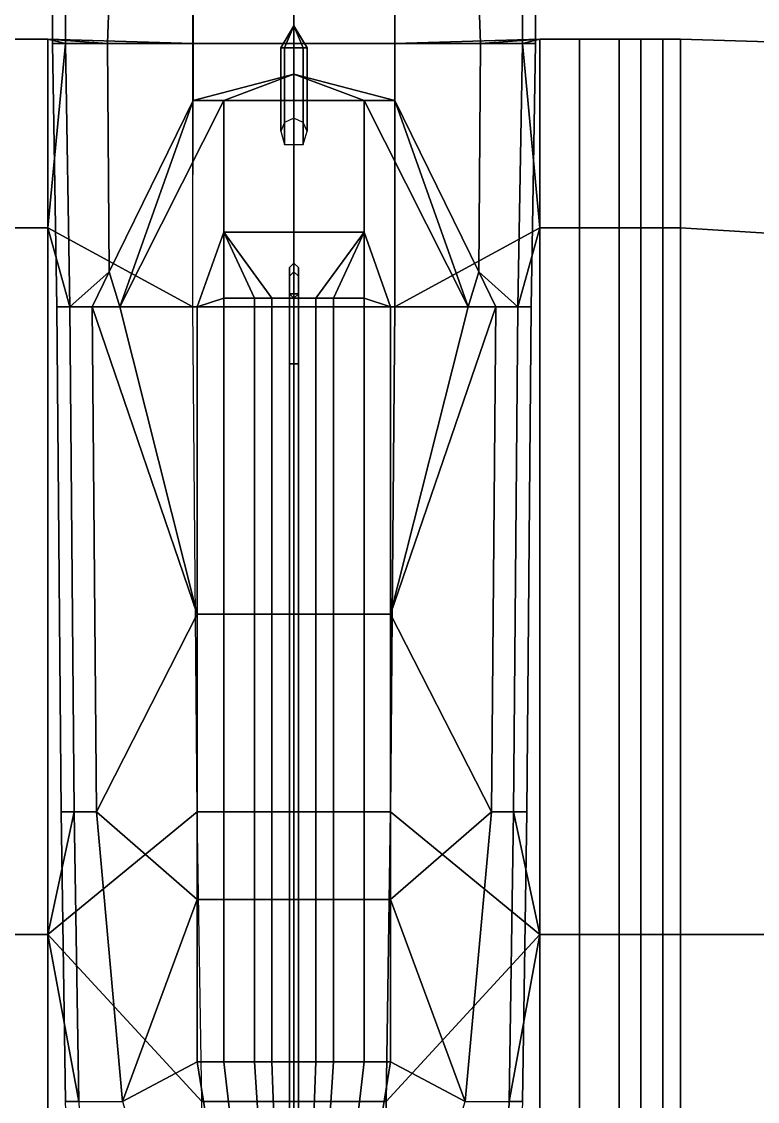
# Model space of a CAD drawing. Header units: millimetres. Extents: x -6.1 to 6.1, y -4.7 to 23.
# Drawn here: x -0.62 to 1.055, y 0.24 to 2.7 of the extents above; entities that cross this region are included whole.
import ezdxf

# ---------------------------------------------------------------- set-up
doc = ezdxf.new("R2010")
doc.units = ezdxf.units.MM
doc.layers.add('wing1', color=5, linetype='Continuous')
doc.layers.add('wing2', color=1, linetype='Continuous')

msp = doc.modelspace()

# ---------------------------------------------------------------- linework, layer by layer
for points in [[(-0.52, 2.78, 0.2658), (-0.55, 2.78, 0.04), (-0.55, 2.65, 0.04), (-0.52, 2.65, 0.2696)], [(-0.55, 2.78, 0.04), (-0.52, 2.78, -0.1858), (-0.52, 2.65, -0.1896), (-0.55, 2.65, 0.04)], [(-0.42, 2.78, 0.4572), (-0.52, 2.78, 0.2658), (-0.52, 2.65, 0.2696), (-0.4243, 2.65, 0.4643)], [(-0.52, 2.78, -0.1858), (-0.42, 2.78, -0.3772), (-0.4243, 2.65, -0.3843), (-0.52, 2.65, -0.1896)], [(-0.23, 2.78, 0.5851), (-0.42, 2.78, 0.4572), (-0.4243, 2.65, 0.4643), (-0.2296, 2.65, 0.5943)], [(-0.42, 2.78, -0.3772), (-0.23, 2.78, -0.5051), (-0.23, 2.65, -0.5143), (-0.4243, 2.65, -0.3843)], [(0, 2.78, 0.63), (-0.23, 2.78, 0.5851), (-0.2296, 2.65, 0.5943), (0, 2.65, 0.64)], [(-0.23, 2.78, -0.5051), (0, 2.78, -0.55), (0, 2.65, -0.56), (-0.23, 2.65, -0.5143)], [(0.23, 2.78, 0.5851), (0, 2.78, 0.63), (0, 2.65, 0.64), (0.2296, 2.65, 0.5943)], [(0, 2.78, -0.55), (0.23, 2.78, -0.5051), (0.2296, 2.65, -0.5143), (0, 2.65, -0.56)], [(0.42, 2.78, 0.4572), (0.23, 2.78, 0.5851), (0.2296, 2.65, 0.5943), (0.4243, 2.65, 0.4643)], [(0.23, 2.78, -0.5051), (0.42, 2.78, -0.3772), (0.4243, 2.65, -0.3843), (0.2296, 2.65, -0.5143)], [(0.52, 2.78, 0.2658), (0.42, 2.78, 0.4572), (0.4243, 2.65, 0.4643), (0.52, 2.65, 0.2696)], [(0.42, 2.78, -0.3772), (0.52, 2.78, -0.1858), (0.52, 2.65, -0.1896), (0.4243, 2.65, -0.3843)], [(0.55, 2.78, 0.04), (0.52, 2.78, 0.2658), (0.52, 2.65, 0.2696), (0.55, 2.65, 0.04)], [(0.52, 2.78, -0.1858), (0.55, 2.78, 0.04), (0.55, 2.65, 0.04), (0.52, 2.65, -0.1896)], [(-0.0212, 2.64, 0.7288), (-0.03, 2.64, 0.75), (0, 2.69, 0.75)], [(-0.03, 2.64, 0.75), (-0.0212, 2.64, 0.7712), (0, 2.69, 0.75)], [(0, 2.64, 0.72), (-0.0212, 2.64, 0.7288), (0, 2.69, 0.75)], [(-0.0212, 2.64, 0.7712), (0, 2.64, 0.78), (0, 2.69, 0.75)], [(0.03, 2.64, 0.75), (0.0212, 2.64, 0.7288), (0, 2.69, 0.75)], [(0.0212, 2.64, 0.7288), (0, 2.64, 0.72), (0, 2.69, 0.75)], [(0, 2.64, 0.78), (0.0212, 2.64, 0.7712), (0, 2.69, 0.75)], [(0.0212, 2.64, 0.7712), (0.03, 2.64, 0.75), (0, 2.69, 0.75)], [(-0.52, 2.65, 0.2696), (-0.55, 2.65, 0.04), (-0.54, 2.05, 0.04), (-0.51, 2.05, 0.2773)], [(-0.55, 2.65, 0.04), (-0.52, 2.65, -0.1896), (-0.51, 2.05, -0.1973), (-0.54, 2.05, 0.04)], [(-0.4243, 2.65, 0.4643), (-0.52, 2.65, 0.2696), (-0.51, 2.05, 0.2773), (-0.4206, 2.13, 0.4765)], [(-0.2296, 2.65, 0.5943), (-0.4243, 2.65, 0.4643), (-0.4206, 2.13, 0.4765), (-0.2298, 2.52, 0.6023)], [(-0.23, 2.65, -0.5143), (0, 2.65, -0.56), (0, 2.05, -0.58), (-0.23, 2.05, -0.5328)], [(0, 2.65, 0.64), (-0.2296, 2.65, 0.5943), (-0.2298, 2.52, 0.6023), (0, 2.58, 0.6423)], [(-0.0212, 2.64, 0.7712), (-0.03, 2.64, 0.75), (-0.03, 2.45, 0.75), (-0.0212, 2.42, 0.7712)], [(-0.03, 2.64, 0.75), (-0.0212, 2.64, 0.7288), (-0.0212, 2.47, 0.7288), (-0.03, 2.45, 0.75)], [(0, 2.64, 0.78), (-0.0212, 2.64, 0.7712), (-0.0212, 2.42, 0.7712), (0, 2.42, 0.78)], [(-0.0212, 2.64, 0.7288), (0, 2.64, 0.72), (0, 2.48, 0.72), (-0.0212, 2.47, 0.7288)], [(0.2296, 2.65, 0.5943), (0, 2.65, 0.64), (0, 2.58, 0.6423), (0.2298, 2.52, 0.6023)], [(0, 2.65, -0.56), (0.2296, 2.65, -0.5143), (0.23, 2.05, -0.5328), (0, 2.05, -0.58)], [(0.0212, 2.64, 0.7712), (0, 2.64, 0.78), (0, 2.42, 0.78), (0.0212, 2.42, 0.7712)], [(0, 2.64, 0.72), (0.0212, 2.64, 0.7288), (0.0212, 2.47, 0.7288), (0, 2.48, 0.72)], [(0.03, 2.64, 0.75), (0.0212, 2.64, 0.7712), (0.0212, 2.42, 0.7712), (0.03, 2.45, 0.75)], [(0.0212, 2.64, 0.7288), (0.03, 2.64, 0.75), (0.03, 2.45, 0.75), (0.0212, 2.47, 0.7288)], [(0.4243, 2.65, 0.4643), (0.2296, 2.65, 0.5943), (0.2298, 2.52, 0.6023), (0.4206, 2.13, 0.4765)], [(0.52, 2.65, 0.2696), (0.4243, 2.65, 0.4643), (0.4206, 2.13, 0.4765), (0.51, 2.05, 0.2773)], [(0.55, 2.65, 0.04), (0.52, 2.65, 0.2696), (0.51, 2.05, 0.2773), (0.54, 2.05, 0.04)], [(0.52, 2.65, -0.1896), (0.55, 2.65, 0.04), (0.54, 2.05, 0.04), (0.51, 2.05, -0.1973)], [(-0.16, 2.52, 0.69), (0, 2.58, 0.6423), (-0.2298, 2.52, 0.6023)], [(0.16, 2.52, 0.69), (0, 2.58, 0.6423), (0, 2.58, 0.6423), (-0.16, 2.52, 0.69)], [(0.2298, 2.52, 0.6023), (0, 2.58, 0.6423), (0, 2.58, 0.6423), (0.16, 2.52, 0.69)], [(-0.2298, 2.52, 0.6023), (-0.4206, 2.13, 0.4765), (-0.3963, 2.05, 0.53)], [(-0.16, 2.22, 0.96), (-0.16, 2.52, 0.69), (-0.3963, 2.05, 0.53), (-0.22, 2.05, 0.92)], [(-0.16, 2.52, 0.69), (-0.2298, 2.52, 0.6023), (-0.3963, 2.05, 0.53)], [(0.16, 2.22, 0.96), (0.16, 2.52, 0.69), (-0.16, 2.52, 0.69), (-0.16, 2.22, 0.96)], [(0.22, 2.05, 0.92), (0.3963, 2.05, 0.53), (0.16, 2.52, 0.69), (0.16, 2.22, 0.96)], [(0.2298, 2.52, 0.6023), (0.16, 2.52, 0.69), (0.16, 2.52, 0.69), (0.3963, 2.05, 0.53)], [(0.4206, 2.13, 0.4765), (0.4206, 2.13, 0.4765), (0.2298, 2.52, 0.6023), (0.3963, 2.05, 0.53)], [(-0.16, 2.07, 0.96), (-0.16, 2.22, 0.96), (-0.16, 2.22, 0.96), (-0.22, 2.05, 0.92)], [(0.05, 2.07, 1), (0.16, 2.22, 0.96), (-0.16, 2.22, 0.96), (-0.05, 2.07, 1)], [(-0.05, 2.07, 1), (-0.16, 2.22, 0.96), (-0.16, 2.22, 0.96), (-0.09, 2.07, 0.99)], [(-0.09, 2.07, 0.99), (-0.16, 2.22, 0.96), (-0.16, 2.22, 0.96), (-0.16, 2.07, 0.96)], [(0.09, 2.07, 0.99), (0.16, 2.22, 0.96), (0.16, 2.22, 0.96), (0.05, 2.07, 1)], [(0.16, 2.07, 0.96), (0.16, 2.22, 0.96), (0.16, 2.22, 0.96), (0.09, 2.07, 0.99)], [(0.22, 2.05, 0.92), (0.16, 2.22, 0.96), (0.16, 2.22, 0.96), (0.16, 2.07, 0.96)], [(0, 2.15, 0.97), (-0.01, 2.14, 0.97), (-0.01, 2.12, 1.73), (0, 2.13, 1.73)], [(0.01, 2.14, 0.97), (0, 2.15, 0.97), (0, 2.13, 1.73), (0.01, 2.12, 1.73)], [(-0.4206, 2.13, 0.4765), (-0.51, 2.05, 0.2773), (-0.4596, 2.05, 0.39)], [(-0.4206, 2.13, 0.4765), (-0.4596, 2.05, 0.39), (-0.3963, 2.05, 0.53)], [(-0.01, 2.14, 0.97), (-0.01, 2.08, 0.99), (-0.01, 2.08, 1.73), (-0.01, 2.12, 1.73)], [(-0.01, 2.12, 1.73), (-0.01, 2.08, 1.73), (0, 2.07, 1.73), (0, 2.13, 1.73)], [(0, 2.13, 1.73), (0, 2.07, 1.73), (0.01, 2.08, 1.73), (0.01, 2.12, 1.73)], [(0.01, 2.08, 0.99), (0.01, 2.14, 0.97), (0.01, 2.12, 1.73), (0.01, 2.08, 1.73)], [(0.4596, 2.05, 0.39), (0.4596, 2.05, 0.39), (0.4206, 2.13, 0.4765), (0.3963, 2.05, 0.53)], [(0.51, 2.05, 0.2773), (0.51, 2.05, 0.2773), (0.4206, 2.13, 0.4765), (0.4596, 2.05, 0.39)], [(-0.22, 2.05, 0.92), (-0.22, 1.35, 0.92), (-0.16, 1.35, 0.96), (-0.16, 2.07, 0.96)], [(-0.16, 2.07, 0.96), (-0.16, 1.35, 0.96), (-0.09, 1.35, 0.99), (-0.09, 2.07, 0.99)], [(-0.09, 2.07, 0.99), (-0.09, 1.35, 0.99), (-0.05, 1.35, 1), (-0.05, 2.07, 1)], [(0.05, 1.35, 1), (0.05, 2.07, 1), (-0.05, 2.07, 1), (-0.05, 1.35, 1)], [(-0.01, 2.08, 0.99), (0, 2.07, 1), (0, 2.07, 1.73), (-0.01, 2.08, 1.73)], [(0, 2.08, 1.73), (-0.01, 2.08, 1.72), (-0.01, 1.92, 1.71), (0, 1.92, 1.72)], [(-0.01, 2.08, 1.72), (0, 2.08, 1.71), (0, 1.92, 1.7), (-0.01, 1.92, 1.71)], [(0, 2.07, 1), (0.01, 2.08, 0.99), (0.01, 2.08, 1.73), (0, 2.07, 1.73)], [(0.01, 2.08, 1.72), (0, 2.08, 1.73), (0, 1.92, 1.72), (0.01, 1.92, 1.71)], [(0, 2.08, 1.71), (0.01, 2.08, 1.72), (0.01, 1.92, 1.71), (0, 1.92, 1.7)], [(0.09, 1.35, 0.99), (0.09, 2.07, 0.99), (0.05, 2.07, 1), (0.05, 1.35, 1)], [(0.16, 1.35, 0.96), (0.16, 2.07, 0.96), (0.09, 2.07, 0.99), (0.09, 1.35, 0.99)], [(0.22, 1.35, 0.92), (0.22, 2.05, 0.92), (0.16, 2.07, 0.96), (0.16, 1.35, 0.96)], [(-0.51, 2.05, 0.2773), (-0.54, 2.05, 0.04), (-0.53, 0.9, 0.04), (-0.5, 0.9, 0.2773)], [(-0.54, 2.05, 0.04), (-0.51, 2.05, -0.1973), (-0.5, 0.9, -0.1973), (-0.53, 0.9, 0.04)], [(-0.4596, 2.05, 0.39), (-0.51, 2.05, 0.2773), (-0.5, 0.9, 0.2773), (-0.4496, 0.9, 0.39)], [(-0.22, 1.35, 0.92), (-0.22, 1.35, 0.92), (-0.4596, 2.05, 0.39), (-0.4496, 0.9, 0.39)], [(-0.3963, 2.05, 0.53), (-0.3963, 2.05, 0.53), (-0.4596, 2.05, 0.39), (-0.22, 1.35, 0.92)], [(-0.22, 2.05, 0.92), (-0.22, 2.05, 0.92), (-0.3963, 2.05, 0.53), (-0.22, 1.35, 0.92)], [(-0.23, 2.05, -0.5328), (0, 2.05, -0.58), (0, 0.9, -0.58), (-0.22, 0.9, -0.5328)], [(0, 2.05, -0.58), (0.23, 2.05, -0.5328), (0.22, 0.9, -0.5328), (0, 0.9, -0.58)], [(0.4496, 0.9, 0.39), (0.4496, 0.9, 0.39), (0.4596, 2.05, 0.39), (0.22, 1.35, 0.92)], [(0.3963, 2.05, 0.53), (0.3963, 2.05, 0.53), (0.22, 2.05, 0.92), (0.22, 1.35, 0.92)], [(0.4596, 2.05, 0.39), (0.4596, 2.05, 0.39), (0.3963, 2.05, 0.53), (0.22, 1.35, 0.92)], [(0.51, 2.05, 0.2773), (0.4596, 2.05, 0.39), (0.4496, 0.9, 0.39), (0.5, 0.9, 0.2773)], [(0.54, 2.05, 0.04), (0.51, 2.05, 0.2773), (0.5, 0.9, 0.2773), (0.53, 0.9, 0.04)], [(0.51, 2.05, -0.1973), (0.54, 2.05, 0.04), (0.53, 0.9, 0.04), (0.5, 0.9, -0.1973)], [(0, 1.92, 1.72), (-0.01, 1.92, 1.71), (-0.01, -3.63, 1.73), (0, -3.63, 1.74)], [(-0.01, 1.92, 1.71), (0, 1.92, 1.7), (0, -3.63, 1.72), (-0.01, -3.63, 1.73)], [(0.01, 1.92, 1.71), (0, 1.92, 1.72), (0, -3.63, 1.74), (0.01, -3.63, 1.73)], [(0, 1.92, 1.7), (0.01, 1.92, 1.71), (0.01, -3.63, 1.73), (0, -3.63, 1.72)], [(-0.22, 0.7, 0.88), (-0.22, 0.7, 0.88), (-0.22, 1.35, 0.92), (-0.4496, 0.9, 0.39)], [(-0.22, 1.35, 0.92), (-0.22, 0.7, 0.88), (-0.16, 0.7, 0.92), (-0.16, 1.35, 0.96)], [(-0.16, 1.35, 0.96), (-0.16, 0.7, 0.92), (-0.09, 0.7, 0.95), (-0.09, 1.35, 0.99)], [(-0.09, 1.35, 0.99), (-0.09, 0.7, 0.95), (-0.05, 0.7, 0.96), (-0.05, 1.35, 1)], [(0.05, 0.7, 0.96), (0.05, 1.35, 1), (-0.05, 1.35, 1), (-0.05, 0.7, 0.96)], [(0.09, 0.7, 0.95), (0.09, 1.35, 0.99), (0.05, 1.35, 1), (0.05, 0.7, 0.96)], [(0.16, 0.7, 0.92), (0.16, 1.35, 0.96), (0.09, 1.35, 0.99), (0.09, 0.7, 0.95)], [(0.22, 0.7, 0.88), (0.22, 1.35, 0.92), (0.16, 1.35, 0.96), (0.16, 0.7, 0.92)], [(0.4496, 0.9, 0.39), (0.4496, 0.9, 0.39), (0.22, 1.35, 0.92), (0.22, 0.7, 0.88)], [(-0.5, 0.9, 0.2773), (-0.53, 0.9, 0.04), (-0.52, 0.24, 0.04), (-0.49, 0.24, 0.262)], [(-0.53, 0.9, 0.04), (-0.5, 0.9, -0.1973), (-0.49, 0.24, -0.182), (-0.52, 0.24, 0.04)], [(-0.4496, 0.9, 0.39), (-0.5, 0.9, 0.2773), (-0.49, 0.24, 0.262), (-0.39, 0.24, 0.4501)], [(-0.39, 0.24, 0.4501), (-0.39, 0.24, 0.4501), (-0.22, 0.7, 0.88), (-0.4496, 0.9, 0.39)], [(-0.22, 0.9, -0.5328), (0, 0.9, -0.58), (0, 0.24, -0.54), (-0.21, 0.24, -0.4959)], [(0, 0.9, -0.58), (0.22, 0.9, -0.5328), (0.21, 0.24, -0.4959), (0, 0.24, -0.54)], [(0.39, 0.24, 0.4501), (0.39, 0.24, 0.4501), (0.4496, 0.9, 0.39), (0.22, 0.7, 0.88)], [(0.5, 0.9, 0.2773), (0.4496, 0.9, 0.39), (0.39, 0.24, 0.4501), (0.49, 0.24, 0.262)], [(0.53, 0.9, 0.04), (0.5, 0.9, 0.2773), (0.49, 0.24, 0.262), (0.52, 0.24, 0.04)], [(0.5, 0.9, -0.1973), (0.53, 0.9, 0.04), (0.52, 0.24, 0.04), (0.49, 0.24, -0.182)], [(-0.39, 0.24, 0.4501), (-0.39, 0.24, 0.4501), (-0.22, 0.33, 0.84), (-0.22, 0.7, 0.88)], [(-0.22, 0.7, 0.88), (-0.22, 0.33, 0.84), (-0.16, 0.33, 0.88), (-0.16, 0.7, 0.92)], [(-0.16, 0.7, 0.92), (-0.16, 0.33, 0.88), (-0.09, 0.33, 0.91), (-0.09, 0.7, 0.95)], [(-0.09, 0.7, 0.95), (-0.09, 0.33, 0.91), (-0.05, 0.33, 0.92), (-0.05, 0.7, 0.96)], [(0.05, 0.33, 0.92), (0.05, 0.7, 0.96), (-0.05, 0.7, 0.96), (-0.05, 0.33, 0.92)], [(0.09, 0.33, 0.91), (0.09, 0.7, 0.95), (0.05, 0.7, 0.96), (0.05, 0.33, 0.92)], [(0.16, 0.33, 0.88), (0.16, 0.7, 0.92), (0.09, 0.7, 0.95), (0.09, 0.33, 0.91)], [(0.22, 0.33, 0.84), (0.22, 0.7, 0.88), (0.16, 0.7, 0.92), (0.16, 0.33, 0.88)], [(0.39, 0.24, 0.4501), (0.39, 0.24, 0.4501), (0.22, 0.7, 0.88), (0.22, 0.33, 0.84)], [(-0.39, 0.24, 0.4501), (0, -1.04, 0.62), (0, -1.04, 0.62), (-0.22, 0.33, 0.84)], [(-0.22, 0.33, 0.84), (0, -1.04, 0.62), (0, -1.04, 0.62), (-0.16, 0.33, 0.88)], [(-0.16, 0.33, 0.88), (0, -1.04, 0.62), (0, -1.04, 0.62), (-0.09, 0.33, 0.91)], [(-0.09, 0.33, 0.91), (0, -1.04, 0.62), (0, -1.04, 0.62), (-0.05, 0.33, 0.92)], [(0, -1.04, 0.62), (0.05, 0.33, 0.92), (-0.05, 0.33, 0.92), (0, -1.04, 0.62)], [(0, -1.04, 0.62), (0.16, 0.33, 0.88), (0.09, 0.33, 0.91), (0, -1.04, 0.62)], [(0, -1.04, 0.62), (0.09, 0.33, 0.91), (0.05, 0.33, 0.92), (0, -1.04, 0.62)], [(0, -1.04, 0.62), (0.22, 0.33, 0.84), (0.16, 0.33, 0.88), (0, -1.04, 0.62)], [(0, -1.04, 0.62), (0.39, 0.24, 0.4501), (0.22, 0.33, 0.84), (0, -1.04, 0.62)], [(-0.52, 0.24, 0.04), (-0.49, 0.24, -0.182), (-0.44, -1.04, -0.1266), (-0.47, -1.04, 0.08)], [(-0.21, 0.24, -0.4959), (0, 0.24, -0.54), (0, -1.04, -0.46), (-0.19, -1.04, -0.4189)], [(0, 0.24, -0.54), (0.21, 0.24, -0.4959), (0.19, -1.04, -0.4189), (0, -1.04, -0.46)], [(0.49, 0.24, -0.182), (0.52, 0.24, 0.04), (0.47, -1.04, 0.08), (0.44, -1.04, -0.1266)]]:
    msp.add_3dface(points)
at = {"layer": 'wing1'}
for points in [[(0.56, 2.23, -0.65), (0.23, 2.05, -0.5328), (0.2296, 2.65, -0.5143), (0.56, 2.66, -0.48)], [(0.4243, 2.65, -0.3843), (0.56, 2.66, -0.48), (0.2296, 2.65, -0.5143)], [(0.52, 2.65, -0.1896), (0.56, 2.66, -0.48), (0.4243, 2.65, -0.3843)], [(0.52, 2.65, -0.1896), (0.56, 2.23, -0.29), (0.56, 2.66, -0.48)], [(0.65, 2.66, -0.48), (0.56, 2.66, -0.48), (0.56, 2.23, -0.29), (0.65, 2.23, -0.29)], [(0.65, 2.23, -0.65), (0.56, 2.23, -0.65), (0.56, 2.66, -0.48), (0.65, 2.66, -0.48)], [(0.74, 2.66, -0.48), (0.65, 2.66, -0.48), (0.65, 2.23, -0.29), (0.74, 2.23, -0.29)], [(0.74, 2.23, -0.65), (0.65, 2.23, -0.65), (0.65, 2.66, -0.48), (0.74, 2.66, -0.48)], [(0.79, 2.66, -0.48), (0.74, 2.66, -0.48), (0.74, 2.23, -0.29), (0.79, 2.23, -0.29)], [(0.79, 2.23, -0.65), (0.74, 2.23, -0.65), (0.74, 2.66, -0.48), (0.79, 2.66, -0.48)], [(0.84, 2.66, -0.48), (0.79, 2.66, -0.48), (0.79, 2.23, -0.29), (0.84, 2.23, -0.29)], [(0.84, 2.23, -0.65), (0.79, 2.23, -0.65), (0.79, 2.66, -0.48), (0.84, 2.66, -0.48)], [(0.88, 2.66, -0.48), (0.84, 2.66, -0.48), (0.84, 2.23, -0.29), (0.88, 2.23, -0.29)], [(0.88, 2.23, -0.65), (0.84, 2.23, -0.65), (0.84, 2.66, -0.48), (0.88, 2.66, -0.48)], [(1.53, 2.64, -0.48), (0.88, 2.66, -0.48), (0.88, 2.23, -0.29), (1.53, 2.19, -0.29)], [(1.53, 2.19, -0.65), (0.88, 2.23, -0.65), (0.88, 2.66, -0.48), (1.53, 2.64, -0.48)], [(0.52, 2.65, -0.1896), (0.51, 2.05, -0.1973), (0.56, 2.23, -0.29)], [(0.56, 0.62, -0.65), (0.22, 0.9, -0.5328), (0.23, 2.05, -0.5328), (0.56, 2.23, -0.65)], [(0.51, 2.05, -0.1973), (0.5, 0.9, -0.1973), (0.56, 0.62, -0.29), (0.56, 2.23, -0.29)], [(0.56, 2.23, -0.29), (0.56, 0.62, -0.29), (0.65, 0.62, -0.29), (0.65, 2.23, -0.29)], [(0.65, 0.62, -0.65), (0.56, 0.62, -0.65), (0.56, 2.23, -0.65), (0.65, 2.23, -0.65)], [(0.65, 2.23, -0.29), (0.65, 0.62, -0.29), (0.74, 0.62, -0.29), (0.74, 2.23, -0.29)], [(0.74, 0.62, -0.65), (0.65, 0.62, -0.65), (0.65, 2.23, -0.65), (0.74, 2.23, -0.65)], [(0.74, 2.23, -0.29), (0.74, 0.62, -0.29), (0.79, 0.62, -0.29), (0.79, 2.23, -0.29)], [(0.79, 0.62, -0.65), (0.74, 0.62, -0.65), (0.74, 2.23, -0.65), (0.79, 2.23, -0.65)], [(0.79, 2.23, -0.29), (0.79, 0.62, -0.29), (0.84, 0.62, -0.29), (0.84, 2.23, -0.29)], [(0.84, 0.62, -0.65), (0.79, 0.62, -0.65), (0.79, 2.23, -0.65), (0.84, 2.23, -0.65)], [(0.84, 2.23, -0.29), (0.84, 0.62, -0.29), (0.88, 0.62, -0.29), (0.88, 2.23, -0.29)], [(0.88, 0.62, -0.65), (0.84, 0.62, -0.65), (0.84, 2.23, -0.65), (0.88, 2.23, -0.65)], [(0.88, 2.23, -0.29), (0.88, 0.62, -0.29), (1.53, 0.62, -0.29), (1.53, 2.19, -0.29)], [(1.53, 0.62, -0.65), (0.88, 0.62, -0.65), (0.88, 2.23, -0.65), (1.53, 2.19, -0.65)], [(0.56, 0.62, -0.65), (0.21, 0.24, -0.4959), (0.22, 0.9, -0.5328), (0.56, 0.62, -0.65)], [(0.5, 0.9, -0.1973), (0.49, 0.24, -0.182), (0.56, 0.62, -0.29)], [(0.56, -0.37, -0.48), (0.19, -1.04, -0.4189), (0.21, 0.24, -0.4959), (0.56, 0.62, -0.65)], [(0.56, 0.62, -0.29), (0.49, 0.24, -0.182), (0.44, -1.04, -0.1266), (0.56, -0.37, -0.48)], [(0.65, 0.62, -0.29), (0.56, 0.62, -0.29), (0.56, -0.37, -0.48), (0.65, -0.13, -0.48)], [(0.65, -0.13, -0.48), (0.56, -0.37, -0.48), (0.56, 0.62, -0.65), (0.65, 0.62, -0.65)], [(0.74, 0.62, -0.29), (0.65, 0.62, -0.29), (0.65, -0.13, -0.48), (0.74, 0, -0.48)], [(0.74, 0, -0.48), (0.65, -0.13, -0.48), (0.65, 0.62, -0.65), (0.74, 0.62, -0.65)], [(0.79, 0.62, -0.29), (0.74, 0.62, -0.29), (0.74, 0, -0.48), (0.79, 0.05, -0.48)], [(0.79, 0.05, -0.48), (0.74, 0, -0.48), (0.74, 0.62, -0.65), (0.79, 0.62, -0.65)], [(0.84, 0.62, -0.29), (0.79, 0.62, -0.29), (0.79, 0.05, -0.48), (0.84, 0.08, -0.48)], [(0.84, 0.08, -0.48), (0.79, 0.05, -0.48), (0.79, 0.62, -0.65), (0.84, 0.62, -0.65)], [(0.88, 0.62, -0.29), (0.84, 0.62, -0.29), (0.84, 0.08, -0.48), (0.88, 0.1, -0.48)], [(0.88, 0.1, -0.48), (0.84, 0.08, -0.48), (0.84, 0.62, -0.65), (0.88, 0.62, -0.65)], [(1.53, 0.62, -0.29), (0.88, 0.62, -0.29), (0.88, 0.1, -0.48), (1.53, 0.1, -0.48)], [(1.53, 0.1, -0.48), (0.88, 0.1, -0.48), (0.88, 0.62, -0.65), (1.53, 0.62, -0.65)]]:
    msp.add_3dface(points, dxfattribs=at)
at = {"layer": 'wing2'}
for points in [[(-0.65, 2.66, -0.48), (-0.56, 2.66, -0.48), (-0.56, 2.23, -0.29), (-0.65, 2.23, -0.29)], [(-0.65, 2.23, -0.65), (-0.56, 2.23, -0.65), (-0.56, 2.66, -0.48), (-0.65, 2.66, -0.48)], [(-0.52, 2.65, -0.1896), (-0.56, 2.66, -0.48), (-0.4243, 2.65, -0.3843)], [(-0.52, 2.65, -0.1896), (-0.56, 2.23, -0.29), (-0.56, 2.66, -0.48)], [(-0.4243, 2.65, -0.3843), (-0.56, 2.66, -0.48), (-0.2296, 2.65, -0.5143)], [(-0.56, 2.23, -0.65), (-0.23, 2.05, -0.5328), (-0.2296, 2.65, -0.5143), (-0.56, 2.66, -0.48)], [(-0.52, 2.65, -0.1896), (-0.51, 2.05, -0.1973), (-0.56, 2.23, -0.29)], [(-0.65, 0.62, -0.65), (-0.56, 0.62, -0.65), (-0.56, 2.23, -0.65), (-0.65, 2.23, -0.65)], [(-0.56, 2.23, -0.29), (-0.56, 0.62, -0.29), (-0.65, 0.62, -0.29), (-0.65, 2.23, -0.29)], [(-0.56, 0.62, -0.65), (-0.22, 0.9, -0.5328), (-0.23, 2.05, -0.5328), (-0.56, 2.23, -0.65)], [(-0.51, 2.05, -0.1973), (-0.5, 0.9, -0.1973), (-0.56, 0.62, -0.29), (-0.56, 2.23, -0.29)], [(-0.56, 0.62, -0.65), (-0.21, 0.24, -0.4959), (-0.22, 0.9, -0.5328), (-0.56, 0.62, -0.65)], [(-0.5, 0.9, -0.1973), (-0.49, 0.24, -0.182), (-0.56, 0.62, -0.29)], [(-0.65, 0.62, -0.29), (-0.56, 0.62, -0.29), (-0.56, -0.37, -0.48), (-0.65, -0.13, -0.48)], [(-0.65, -0.13, -0.48), (-0.56, -0.37, -0.48), (-0.56, 0.62, -0.65), (-0.65, 0.62, -0.65)], [(-0.56, 0.62, -0.29), (-0.49, 0.24, -0.182), (-0.44, -1.04, -0.1266), (-0.56, -0.37, -0.48)], [(-0.56, -0.37, -0.48), (-0.19, -1.04, -0.4189), (-0.21, 0.24, -0.4959), (-0.56, 0.62, -0.65)]]:
    msp.add_3dface(points, dxfattribs=at)

doc.saveas('drawing.dxf')
